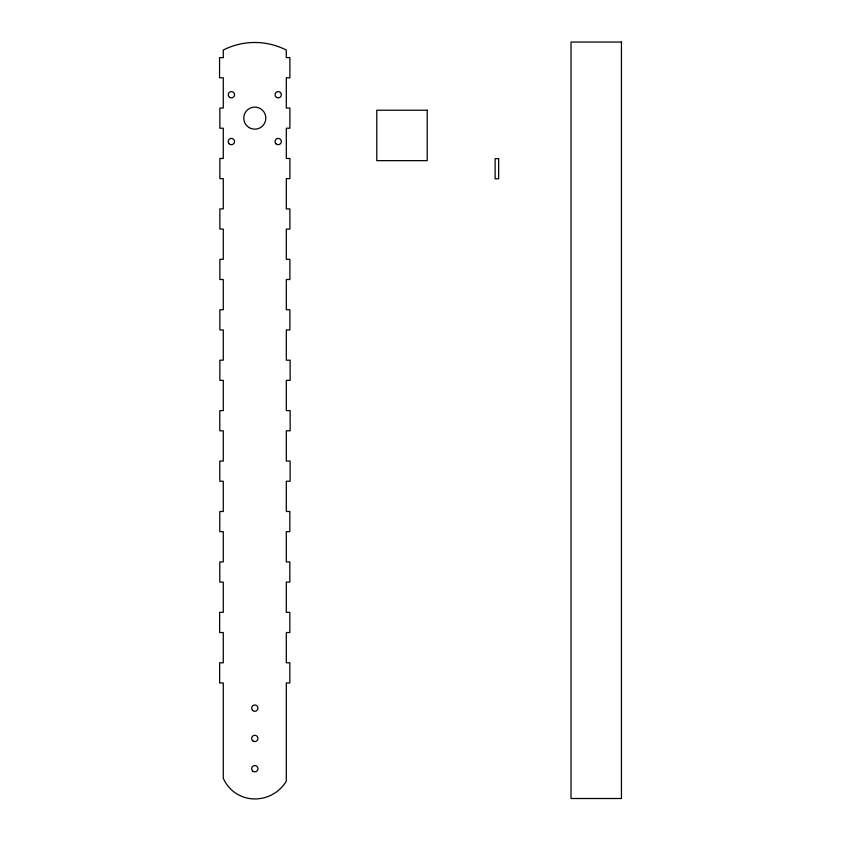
<?xml version="1.0" encoding="UTF-8"?>
<svg xmlns="http://www.w3.org/2000/svg" width="841" height="841" viewBox="0 0 841 841"><rect width="100%" height="100%" fill="white"/><g stroke="black" fill="none" stroke-linecap="round" stroke-linejoin="round"><path stroke-width="1.26" d="M621.446 42.05L571.018 42.05L571.018 798.508L621.446 798.508L621.446 42.05M223.275 57.619L219.554 57.619L219.554 77.793L223.275 77.793L223.275 108.047L219.858 108.047L219.858 128.221L223.275 128.221L223.275 158.476L219.858 158.476L219.858 178.649L223.275 178.649L223.275 208.915L219.858 208.915L219.858 229.078L223.275 229.078L223.275 259.343L219.858 259.343L219.858 279.517L223.275 279.517L223.275 309.772L219.858 309.772L219.858 329.945L223.275 329.945L223.275 360.2L219.858 360.2L219.858 380.374L223.275 380.374L223.275 410.629L219.795 410.629L219.795 430.802L223.275 430.802L223.275 461.068L219.795 461.068L219.795 481.241L223.275 481.241L223.275 511.496L219.795 511.496L219.795 531.67L223.275 531.67L223.275 561.925L219.795 561.925L219.795 582.098L223.275 582.098L223.275 612.353L219.638 612.353L219.638 632.527L223.275 632.527L223.275 662.792L219.638 662.792L219.638 682.955L223.275 682.955L223.275 778.24A34.334 34.334 0 0 0 254.791 798.95A36.888 36.888 0 0 0 286.308 781.226L286.308 682.955L289.83 682.955L289.83 662.792L286.308 662.792L286.308 632.527L289.83 632.527L289.83 612.353L286.308 612.353L286.308 582.098L289.83 582.098L289.83 561.925L286.308 561.925L286.308 531.67L289.83 531.67L289.83 511.496L286.308 511.496L286.308 481.241L290.134 481.241L290.134 461.068L286.308 461.068L286.308 430.802L290.134 430.802L290.134 410.629L286.308 410.629L286.308 380.374L290.134 380.374L290.134 360.2L286.308 360.2L286.308 329.945L289.893 329.945L289.893 309.772L286.308 309.772L286.308 279.517L289.893 279.517L289.893 259.343L286.308 259.343L286.308 229.078L289.893 229.078L289.893 208.915L286.308 208.915L286.308 178.649L289.893 178.649L289.893 158.476L286.308 158.476L286.308 128.221L289.893 128.221L289.893 108.047L286.308 108.047L286.308 77.793L289.893 77.793L289.893 57.619L286.308 57.619L286.308 50.05A69.446 69.446 0 0 0 223.275 50.05L223.275 57.619M427.207 110.224L376.779 110.224L376.779 160.652L427.207 160.652L427.207 110.224M498.65 158.623L495.118 158.623L495.118 178.797L498.65 178.797L498.65 158.623M249.283 127.685A11.028 11.028 0 0 0 265.83 118.139A11.028 11.028 0 0 0 249.283 108.584A11.028 11.028 0 0 0 249.283 127.685M229.814 97.461A3.154 3.154 0 0 0 234.544 94.728A3.154 3.154 0 0 0 229.814 92.005A3.154 3.154 0 0 0 229.814 97.461M276.615 97.461A3.154 3.154 0 0 0 281.346 94.728A3.154 3.154 0 0 0 276.615 92.005A3.154 3.154 0 0 0 276.615 97.461M229.162 143.769A3.154 3.154 0 0 0 234.439 142.35A3.154 3.154 0 0 0 230.581 138.492A3.154 3.154 0 0 0 229.162 143.769M275.964 143.769A3.154 3.154 0 0 0 281.241 142.35A3.154 3.154 0 0 0 277.383 138.492A3.154 3.154 0 0 0 275.964 143.769M252.563 710.403A3.154 3.154 0 0 0 257.84 708.995A3.154 3.154 0 0 0 253.982 705.126A3.154 3.154 0 0 0 252.563 710.403M253.215 741.163A3.154 3.154 0 0 0 257.945 738.43A3.154 3.154 0 0 0 253.215 735.707A3.154 3.154 0 0 0 253.215 741.163M252.563 770.924A3.154 3.154 0 0 0 257.84 769.504A3.154 3.154 0 0 0 253.982 765.646A3.154 3.154 0 0 0 252.563 770.924"/></g></svg>
